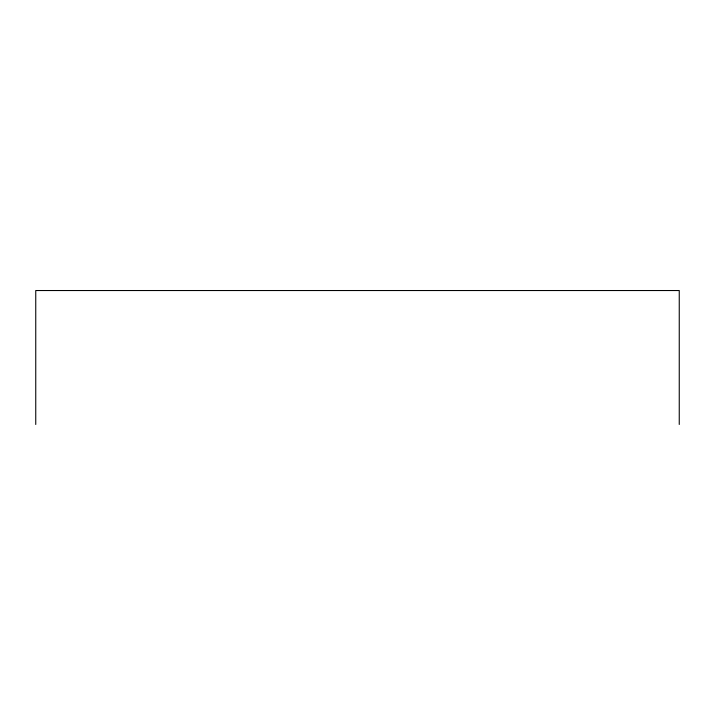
<?xml version="1.0" encoding="UTF-8"?>
<svg xmlns="http://www.w3.org/2000/svg" width="715" height="715" viewBox="0 0 715 715"><rect width="100%" height="100%" fill="white"/><g stroke="black" fill="none" stroke-linecap="round" stroke-linejoin="round"><path stroke-width="1.07" d="M679.25 424.469L679.25 290.531L35.75 290.531L35.75 424.469"/></g></svg>
